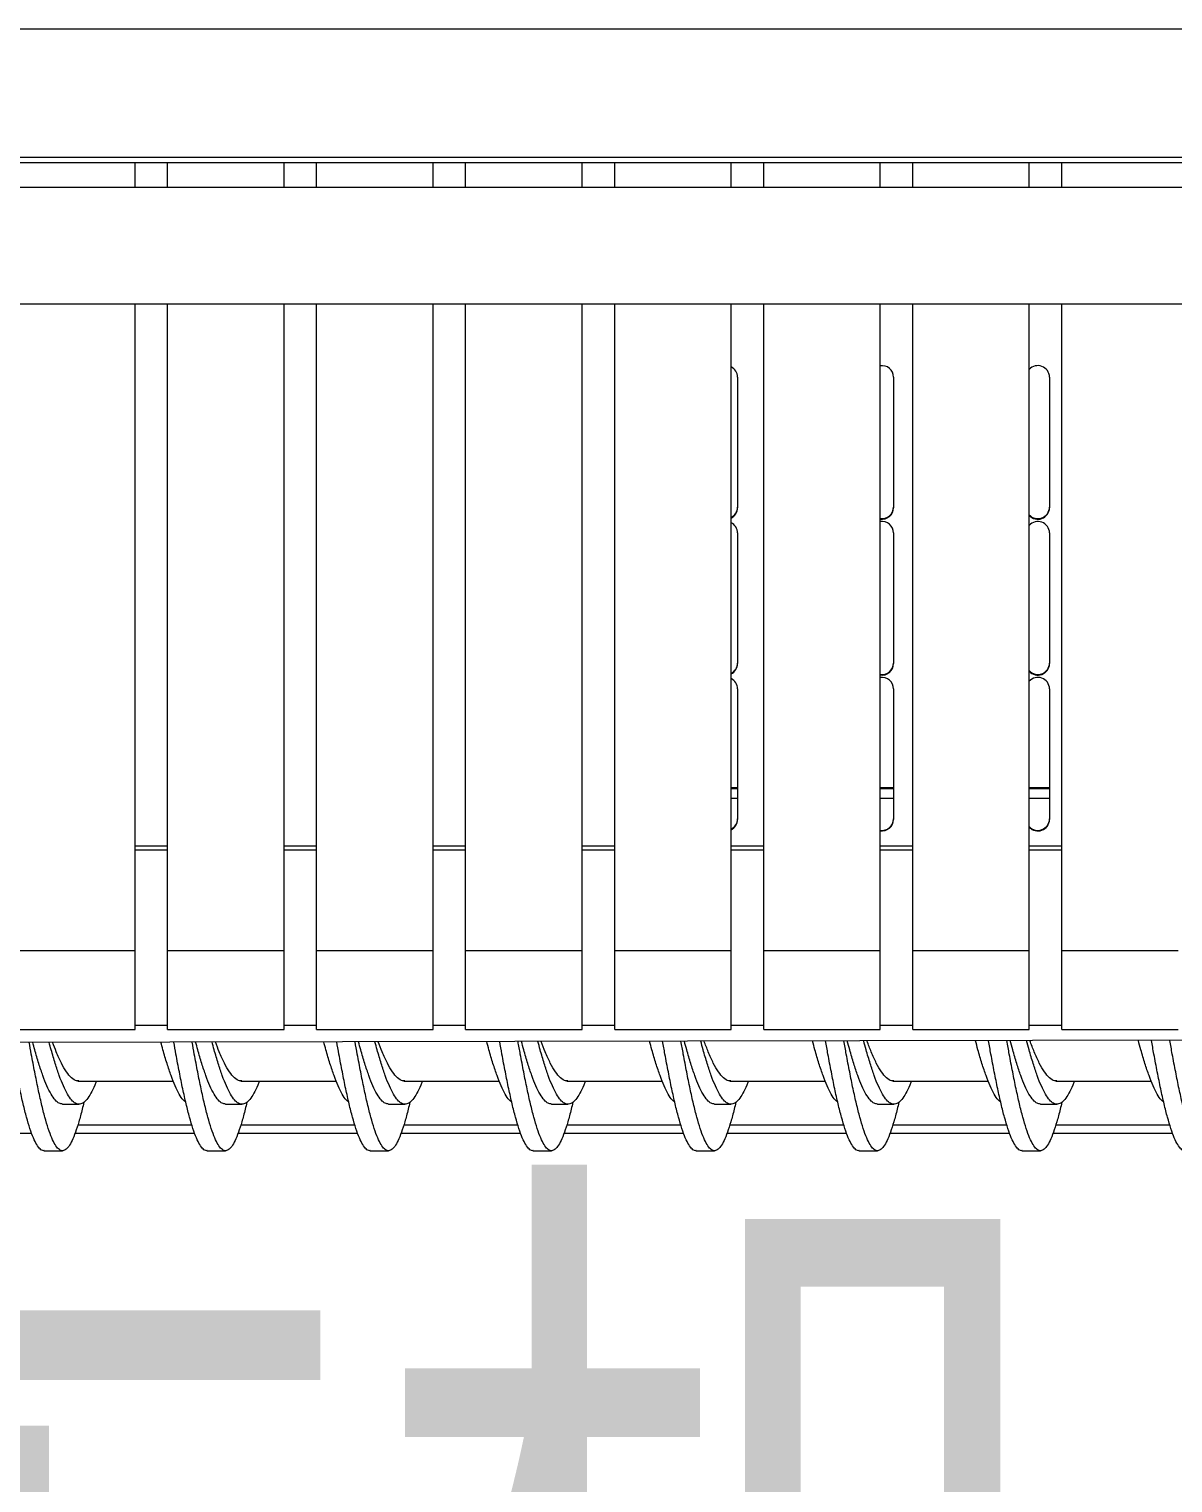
# Model space of a CAD drawing. Extents: x -2187 to 96136, y -11110 to 52208.
# Drawn here: x 42362 to 42853, y 24559 to 25184 of the extents above; entities that cross this region are included whole.
import ezdxf

# ---------------------------------------------------------------- set-up
doc = ezdxf.new("R2010")
doc.units = 0
doc.header["$LTSCALE"] = 1000
doc.header["$MEASUREMENT"] = 0
doc.styles.get("Standard").update_dxf_attribs({"font": 'gbenor.shx', "bigfont": 'gbcbig.shx'})
doc.styles.add('图纸中文说明', font='simplex.shx', dxfattribs={"width": 0.8, "bigfont": 'hztxt.shx'})
doc.dimstyles.new('ISO-25', dxfattribs={"dimscale": 70, "dimtxt": 2.5, "dimasz": 2.5, "dimexe": 1.25, "dimexo": 0.625, "dimtad": 1, "dimtxsty": 'Standard', "dimcen": 2.5, "dimadec": 0, "dimazin": 0, "dimtfac": 1, "dimtmove": 0, "dimatfit": 3, "dimfxl": 0, "dimarcsym": 0})

# ---------------------------------------------------------------- blocks, each defined once
blk = doc.blocks.new('*D135')
at = {"color": 0, "lineweight": -2}
for p, q in [((39456.18, 24729.07), (39456.18, 24007.23)), ((43956.18, 24729.07), (43956.18, 24007.23)), ((43781.18, 24094.73), (39631.18, 24094.73))]:
    blk.add_line(p, q, dxfattribs=at)
at = {"color": 0}
for points in [[(39631.18, 24123.9), (39631.18, 24065.56), (39456.18, 24094.73)], [(43781.18, 24123.9), (43781.18, 24065.56), (43956.18, 24094.73)]]:
    blk.add_solid(points, dxfattribs=at)
at = {"layer": 'Defpoints', "color": 0}
for p in [(39456.18, 24772.82), (43956.18, 24772.82), (39456.18, 24094.73)]:
    blk.add_point(p, dxfattribs=at)
at = {"color": 0, "insert": (41721.76, 24225.98), "char_height": 175, "attachment_point": 5}
blk.add_mtext('4500', dxfattribs=at)

msp = doc.modelspace()

# ---------------------------------------------------------------- linework, layer by layer
at = {"color": 7, "linetype": 'Continuous', "lineweight": 15}
for p, q in [((43423.543, 25184.04), (39982.25, 25184.04)), ((39982.25, 25129.04), (43423.543, 25129.04)), ((43423.396, 25126.54), (39982.396, 25126.54)), ((42407.189, 25115.994), (42407.189, 25126.54)), ((42421.189, 25115.994), (42421.189, 25126.54)), ((42471.189, 25115.994), (42471.189, 25126.54)), ((42485.189, 25115.994), (42485.189, 25126.54)), ((42535.189, 25115.994), (42535.189, 25126.54)), ((42549.189, 25115.994), (42549.189, 25126.54)), ((42599.189, 25115.994), (42599.189, 25126.54)), ((42613.189, 25115.994), (42613.189, 25126.54)), ((42663.189, 25115.994), (42663.189, 25126.54)), ((42677.189, 25115.994), (42677.189, 25126.54)), ((42727.189, 25115.994), (42727.189, 25126.54)), ((42741.189, 25115.994), (42741.189, 25126.54)), ((42791.189, 25115.994), (42791.189, 25126.54)), ((42805.189, 25115.994), (42805.189, 25126.54)), ((43146.896, 25115.994), (40258.896, 25115.994)), ((40062.496, 25065.994), (43349.496, 25065.994)), ((42407.189, 24788.058), (42407.189, 25065.994)), ((42421.189, 24788.058), (42421.189, 25065.994)), ((42471.189, 24788.058), (42471.189, 25065.994)), ((42485.189, 24788.058), (42485.189, 25065.994)), ((42535.189, 24788.058), (42535.189, 25065.994)), ((42549.189, 24788.058), (42549.189, 25065.994)), ((42599.189, 24788.058), (42599.189, 25065.994)), ((42613.189, 24788.058), (42613.189, 25065.994)), ((42663.189, 24788.058), (42663.189, 25065.994)), ((42677.189, 24788.058), (42677.189, 25065.994)), ((42727.189, 24788.058), (42727.189, 25065.994)), ((42741.189, 24788.058), (42741.189, 25065.994)), ((42791.189, 24788.058), (42791.189, 25065.994)), ((42805.189, 24788.058), (42805.189, 25065.994)), ((42665.934, 25034.503), (42665.934, 24978.369)), ((42732.934, 25034.503), (42732.934, 24978.369)), ((42799.934, 25034.503), (42799.934, 24978.369)), ((42665.934, 24967.536), (42665.934, 24911.402)), ((42732.934, 24967.536), (42732.934, 24911.402)), ((42799.934, 24967.536), (42799.934, 24911.402)), ((42665.934, 24900.569), (42665.934, 24844.435)), ((42732.934, 24900.569), (42732.934, 24844.435)), ((42799.934, 24900.569), (42799.934, 24844.435)), ((42665.934, 24857.54), (42663.189, 24857.54)), ((42732.934, 24857.54), (42727.189, 24857.54)), ((42799.934, 24857.54), (42791.189, 24857.54)), ((42407.189, 24831.441), (42421.189, 24831.441)), ((42471.189, 24831.441), (42485.189, 24831.441)), ((42535.189, 24831.441), (42549.189, 24831.441)), ((42599.189, 24831.441), (42613.189, 24831.441)), ((42663.189, 24831.441), (42677.189, 24831.441)), ((42727.189, 24831.441), (42741.189, 24831.441)), ((42791.189, 24831.441), (42805.189, 24831.441)), ((42407.189, 24788.058), (42357.189, 24788.058)), ((42407.189, 24754.177), (42407.189, 24788.058)), ((42471.189, 24788.058), (42421.189, 24788.058)), ((42421.189, 24754.177), (42421.189, 24788.058)), ((42471.189, 24754.177), (42471.189, 24788.058)), ((42535.189, 24788.058), (42485.189, 24788.058)), ((42485.189, 24754.177), (42485.189, 24788.058)), ((42535.189, 24754.177), (42535.189, 24788.058)), ((42599.189, 24788.058), (42549.189, 24788.058)), ((42549.189, 24754.177), (42549.189, 24788.058)), ((42599.189, 24754.177), (42599.189, 24788.058)), ((42663.189, 24788.058), (42613.189, 24788.058)), ((42613.189, 24754.177), (42613.189, 24788.058)), ((42663.189, 24754.177), (42663.189, 24788.058)), ((42727.189, 24788.058), (42677.189, 24788.058)), ((42677.189, 24754.177), (42677.189, 24788.058)), ((42727.189, 24754.177), (42727.189, 24788.058)), ((42791.189, 24788.058), (42741.189, 24788.058)), ((42741.189, 24754.177), (42741.189, 24788.058)), ((42791.189, 24754.177), (42791.189, 24788.058)), ((42855.189, 24788.058), (42805.189, 24788.058)), ((42805.189, 24754.177), (42805.189, 24788.058)), ((42407.189, 24756.04), (42421.189, 24756.04)), ((42471.189, 24756.04), (42485.189, 24756.04)), ((42535.189, 24756.04), (42549.189, 24756.04)), ((42599.189, 24756.04), (42613.189, 24756.04)), ((42663.189, 24756.04), (42677.189, 24756.04)), ((42727.189, 24756.04), (42741.189, 24756.04)), ((42791.189, 24756.04), (42805.189, 24756.04)), ((43365.136, 24750.417), (41793.013, 24747.743)), ((42357.189, 24754.177), (42407.189, 24754.177)), ((42421.189, 24754.177), (42471.189, 24754.177)), ((42485.189, 24754.177), (42535.189, 24754.177)), ((42549.189, 24754.177), (42599.189, 24754.177)), ((42613.189, 24754.177), (42663.189, 24754.177)), ((42677.189, 24754.177), (42727.189, 24754.177)), ((42741.189, 24754.177), (42791.189, 24754.177)), ((42805.189, 24754.177), (42855.189, 24754.177)), ((42382.619, 24732.04), (42423.611, 24732.04)), ((42452.619, 24732.04), (42493.611, 24732.04)), ((42522.619, 24732.04), (42563.611, 24732.04)), ((42592.619, 24732.04), (42633.611, 24732.04)), ((42662.619, 24732.04), (42703.611, 24732.04)), ((42732.619, 24732.04), (42773.611, 24732.04)), ((42802.619, 24732.04), (42843.611, 24732.04)), ((42376.062, 24722.116), (42383.119, 24722.116)), ((42446.062, 24722.116), (42453.119, 24722.116)), ((42516.062, 24722.116), (42523.119, 24722.116)), ((42586.062, 24722.116), (42593.119, 24722.116)), ((42656.062, 24722.116), (42663.119, 24722.116)), ((42726.062, 24722.116), (42733.119, 24722.116)), ((42796.062, 24722.116), (42803.119, 24722.116)), ((42362.839, 24709.543), (42311.418, 24709.543)), ((42432.839, 24709.543), (42381.418, 24709.543)), ((42502.839, 24709.543), (42451.418, 24709.543)), ((42572.839, 24709.543), (42521.418, 24709.543)), ((42642.839, 24709.543), (42591.418, 24709.543)), ((42712.839, 24709.543), (42661.418, 24709.543)), ((42782.839, 24709.543), (42731.418, 24709.543)), ((42852.839, 24709.543), (42801.418, 24709.543)), ((42368.176, 24702.116), (42376.062, 24702.116)), ((42438.176, 24702.116), (42446.062, 24702.116)), ((42508.176, 24702.116), (42516.062, 24702.116)), ((42578.176, 24702.116), (42586.062, 24702.116)), ((42648.176, 24702.116), (42656.062, 24702.116)), ((42718.176, 24702.116), (42726.062, 24702.116)), ((42788.176, 24702.116), (42796.062, 24702.116))]:
    msp.add_line(p, q, dxfattribs=at)
at = {"color": 8, "linetype": 'Continuous', "lineweight": 15}
for p, q in [((42665.934, 24858.04), (42663.189, 24858.04)), ((42732.934, 24858.04), (42727.189, 24858.04)), ((42799.934, 24858.04), (42791.189, 24858.04)), ((42665.934, 24853.432), (42663.189, 24853.432)), ((42732.934, 24853.432), (42727.189, 24853.432)), ((42799.934, 24853.432), (42791.189, 24853.432)), ((42421.189, 24833.011), (42407.189, 24833.011)), ((42485.189, 24833.011), (42471.189, 24833.011)), ((42549.189, 24833.011), (42535.189, 24833.011)), ((42613.189, 24833.011), (42599.189, 24833.011)), ((42677.189, 24833.011), (42663.189, 24833.011)), ((42741.189, 24833.011), (42727.189, 24833.011)), ((42805.189, 24833.011), (42791.189, 24833.011)), ((42431.645, 24713.043), (42382.586, 24713.043)), ((42501.645, 24713.043), (42452.586, 24713.043)), ((42571.645, 24713.043), (42522.586, 24713.043)), ((42641.645, 24713.043), (42592.586, 24713.043)), ((42711.645, 24713.043), (42662.586, 24713.043)), ((42781.645, 24713.043), (42732.586, 24713.043)), ((42851.645, 24713.043), (42802.586, 24713.043))]:
    msp.add_line(p, q, dxfattribs=at)
at = {"color": 7, "linetype": 'Continuous', "lineweight": 15}
for centre, radius, start, end in [((42661.016, 25034.486), 4.918, 0.200996, 63.780415), ((42727.96, 25034.458), 4.975, 0.522966, 98.915666), ((42794.927, 25034.432), 5.008, 0.811241, 138.27535), ((42661.016, 24978.647), 4.918, 296.219585, 359.799004), ((42661.016, 24978.386), 4.918, 296.219585, 359.799004), ((42727.96, 24978.675), 4.975, 261.084334, 359.477034), ((42727.948, 24978.429), 4.987, 261.245699, 359.315669), ((42794.927, 24978.7), 5.008, 221.72465, 359.188759), ((42794.925, 24978.444), 5.01, 221.771263, 359.142146), ((42661.016, 24967.519), 4.918, 0.200996, 63.780415), ((42727.96, 24967.491), 4.975, 0.522966, 98.915666), ((42794.927, 24967.465), 5.008, 0.811241, 138.27535), ((42661.016, 24911.68), 4.918, 296.219585, 359.799004), ((42661.016, 24911.419), 4.918, 296.219585, 359.799004), ((42727.96, 24911.708), 4.975, 261.084334, 359.477034), ((42727.948, 24911.462), 4.987, 261.245699, 359.315669), ((42794.927, 24911.733), 5.008, 221.72465, 359.188759), ((42794.925, 24911.477), 5.01, 221.771263, 359.142146), ((42661.016, 24900.552), 4.918, 0.200996, 63.780415), ((42727.96, 24900.524), 4.975, 0.522966, 98.915666), ((42794.927, 24900.498), 5.008, 0.811241, 138.27535), ((42661.016, 24844.713), 4.918, 296.219585, 359.799004), ((42661.016, 24844.452), 4.918, 296.219585, 359.799004), ((42727.96, 24844.741), 4.975, 261.084334, 359.477034), ((42727.948, 24844.495), 4.987, 261.245699, 359.315669), ((42794.927, 24844.766), 5.008, 221.72465, 359.188759), ((42794.925, 24844.51), 5.01, 221.771263, 359.142146)]:
    msp.add_arc(centre, radius, start, end, dxfattribs=at)
for points, knots in [([(42368.178, 24702.2), (42368.087, 24702.174), (42367.51, 24702.004), (42366.444, 24702.774), (42364.988, 24704.56), (42363.531, 24707.513), (42362.069, 24711.458), (42360.614, 24716.363), (42359.154, 24722.132), (42357.695, 24728.666), (42356.239, 24735.872), (42354.962, 24742.59), (42354.174, 24747.005), (42353.872, 24748.697)], [0, 0, 0, 0, 0.01907504, 0.12107663, 0.22299703, 0.32491744, 0.42691903, 0.52881726, 0.63078195, 0.73274665, 0.83464488, 0.93664647, 1, 1, 1, 1]), ([(42385.213, 24722.917), (42384.989, 24721.939), (42384.278, 24718.842), (42383.083, 24714.464), (42381.621, 24709.873), (42380.166, 24706.301), (42378.706, 24703.758), (42377.247, 24702.3), (42375.792, 24701.949), (42374.33, 24702.712), (42372.873, 24704.576), (42371.416, 24707.509), (42369.955, 24711.46), (42368.499, 24716.362), (42367.04, 24722.132), (42365.58, 24728.666), (42364.125, 24735.872), (42362.847, 24742.594), (42362.058, 24747.014), (42361.756, 24748.71)], [0, 0, 0, 0, 0.0287241, 0.0908766, 0.1530786, 0.2152176, 0.277397, 0.3395765, 0.4017155, 0.4639175, 0.52607, 0.5882224, 0.6504244, 0.7125634, 0.7747429, 0.8369224, 0.8990613, 0.9612633, 1, 1, 1, 1]), ([(42376.066, 24722.196), (42375.584, 24722.235), (42374.52, 24722.322), (42372.873, 24723.784), (42371.124, 24726.282), (42369.373, 24729.818), (42367.622, 24734.256), (42365.873, 24739.526), (42364.419, 24744.398), (42363.547, 24747.639), (42363.258, 24748.713)], [0, 0, 0, 0, 0.1126827, 0.2492722, 0.3858617, 0.5225208, 0.6591799, 0.7957694, 0.9323588, 1, 1, 1, 1]), ([(42390.648, 24732.04), (42390.576, 24731.842), (42389.919, 24730.054), (42388.679, 24727.49), (42386.93, 24724.533), (42385.182, 24722.706), (42383.43, 24721.947), (42381.679, 24722.306), (42379.93, 24723.764), (42378.182, 24726.288), (42376.43, 24729.817), (42374.679, 24734.256), (42372.93, 24739.526), (42371.475, 24744.402), (42370.602, 24747.647), (42370.311, 24748.725)], [0, 0, 0, 0, 0.01071653, 0.0967878, 0.18281523, 0.26884267, 0.35491394, 0.44098521, 0.52701265, 0.61304008, 0.69911135, 0.78518262, 0.87121006, 0.95723749, 1, 1, 1, 1]), ([(42383.117, 24732.207), (42382.784, 24732.171), (42381.722, 24732.053), (42379.93, 24733.295), (42377.743, 24735.818), (42375.556, 24739.641), (42373.568, 24743.969), (42372.31, 24747.318), (42371.78, 24748.727)], [0, 0, 0, 0, 0.0881624, 0.2810879, 0.4740134, 0.6669401, 0.8598695, 1, 1, 1, 1]), ([(42428.971, 24723.077), (42428.624, 24723.331), (42427.694, 24724.012), (42426.182, 24726.318), (42424.43, 24729.809), (42422.679, 24734.258), (42420.93, 24739.525), (42419.468, 24744.427), (42418.587, 24747.701), (42418.289, 24748.807)], [0, 0, 0, 0, 0.097476, 0.2612502, 0.4251078, 0.5889654, 0.7527396, 0.9165137, 1, 1, 1, 1]), ([(42438.178, 24702.2), (42438.087, 24702.174), (42437.51, 24702.004), (42436.444, 24702.774), (42434.988, 24704.56), (42433.531, 24707.513), (42432.069, 24711.458), (42430.614, 24716.363), (42429.154, 24722.132), (42427.695, 24728.667), (42426.239, 24735.872), (42424.955, 24742.628), (42424.16, 24747.084), (42423.851, 24748.816)], [0, 0, 0, 0, 0.0190465, 0.1208957, 0.2226637, 0.3244318, 0.426281, 0.5280269, 0.6298392, 0.7316515, 0.8333974, 0.9352466, 1, 1, 1, 1]), ([(42455.213, 24722.917), (42454.989, 24721.939), (42454.278, 24718.842), (42453.083, 24714.464), (42451.621, 24709.873), (42450.166, 24706.301), (42448.706, 24703.758), (42447.247, 24702.3), (42445.792, 24701.949), (42444.33, 24702.712), (42442.873, 24704.576), (42441.416, 24707.509), (42439.955, 24711.46), (42438.499, 24716.362), (42437.04, 24722.132), (42435.58, 24728.666), (42434.125, 24735.872), (42432.84, 24742.632), (42432.044, 24747.093), (42431.734, 24748.829)], [0, 0, 0, 0, 0.0286979, 0.0907937, 0.152939, 0.2150213, 0.2771441, 0.3392669, 0.4013492, 0.4634944, 0.5255902, 0.587686, 0.6498313, 0.7119136, 0.7740364, 0.8361591, 0.8982414, 0.9603867, 1, 1, 1, 1]), ([(42446.066, 24722.196), (42445.584, 24722.235), (42444.52, 24722.322), (42442.873, 24723.784), (42441.124, 24726.282), (42439.373, 24729.818), (42437.622, 24734.256), (42435.873, 24739.526), (42434.408, 24744.435), (42433.525, 24747.718), (42433.225, 24748.832)], [0, 0, 0, 0, 0.1123987, 0.2486439, 0.3848892, 0.5212039, 0.6575185, 0.7937638, 0.930009, 1, 1, 1, 1]), ([(42460.648, 24732.04), (42460.576, 24731.842), (42459.919, 24730.054), (42458.679, 24727.49), (42456.93, 24724.533), (42455.182, 24722.706), (42453.43, 24721.947), (42451.679, 24722.306), (42449.93, 24723.764), (42448.182, 24726.288), (42446.43, 24729.817), (42444.679, 24734.256), (42442.93, 24739.525), (42441.464, 24744.439), (42440.58, 24747.726), (42440.279, 24748.844)], [0, 0, 0, 0, 0.0106995, 0.096634, 0.1825248, 0.2684155, 0.35435, 0.4402846, 0.5261753, 0.6120661, 0.6980006, 0.7839351, 0.8698258, 0.9557166, 1, 1, 1, 1]), ([(42453.117, 24732.207), (42452.784, 24732.171), (42451.722, 24732.053), (42449.93, 24733.295), (42447.743, 24735.818), (42445.556, 24739.641), (42443.553, 24744.005), (42442.279, 24747.396), (42441.734, 24748.846)], [0, 0, 0, 0, 0.0878071, 0.279955, 0.4721029, 0.6642521, 0.8564039, 1, 1, 1, 1]), ([(42498.971, 24723.077), (42498.624, 24723.331), (42497.694, 24724.012), (42496.182, 24726.318), (42494.43, 24729.809), (42492.679, 24734.258), (42490.93, 24739.525), (42489.457, 24744.465), (42488.565, 24747.78), (42488.257, 24748.926)], [0, 0, 0, 0, 0.09718159, 0.26046108, 0.42382379, 0.58718649, 0.75046598, 0.91374547, 1, 1, 1, 1]), ([(42508.178, 24702.2), (42508.087, 24702.174), (42507.51, 24702.004), (42506.444, 24702.774), (42504.988, 24704.56), (42503.531, 24707.513), (42502.069, 24711.458), (42500.614, 24716.363), (42499.154, 24722.132), (42497.695, 24728.667), (42496.239, 24735.872), (42494.948, 24742.666), (42494.146, 24747.163), (42493.829, 24748.935)], [0, 0, 0, 0, 0.0190181, 0.1207153, 0.2223315, 0.3239477, 0.4256448, 0.5272389, 0.6288993, 0.7305596, 0.8321537, 0.9338509, 1, 1, 1, 1]), ([(42525.213, 24722.917), (42524.989, 24721.939), (42524.278, 24718.842), (42523.083, 24714.464), (42521.621, 24709.873), (42520.166, 24706.301), (42518.706, 24703.758), (42517.247, 24702.3), (42515.792, 24701.949), (42514.33, 24702.712), (42512.873, 24704.576), (42511.416, 24707.509), (42509.955, 24711.46), (42508.499, 24716.362), (42507.04, 24722.132), (42505.58, 24728.667), (42504.125, 24735.872), (42502.832, 24742.671), (42502.03, 24747.172), (42501.713, 24748.948)], [0, 0, 0, 0, 0.0286718, 0.090711, 0.1527997, 0.2148254, 0.2768916, 0.3389577, 0.4009835, 0.4630721, 0.5251113, 0.5871506, 0.6492392, 0.7112649, 0.7733311, 0.8353973, 0.897423, 0.9595117, 1, 1, 1, 1]), ([(42516.066, 24722.196), (42515.584, 24722.235), (42514.52, 24722.322), (42512.873, 24723.784), (42511.124, 24726.282), (42509.373, 24729.818), (42507.622, 24734.256), (42505.873, 24739.525), (42504.397, 24744.473), (42503.503, 24747.797), (42503.193, 24748.951)], [0, 0, 0, 0, 0.1121161, 0.2480189, 0.3839216, 0.5198935, 0.6558655, 0.7917682, 0.927671, 1, 1, 1, 1]), ([(42530.648, 24732.04), (42530.576, 24731.842), (42529.919, 24730.054), (42528.679, 24727.49), (42526.93, 24724.533), (42525.182, 24722.706), (42523.43, 24721.947), (42521.679, 24722.306), (42519.93, 24723.764), (42518.182, 24726.288), (42516.43, 24729.817), (42514.679, 24734.256), (42512.93, 24739.525), (42511.454, 24744.477), (42510.558, 24747.804), (42510.247, 24748.963)], [0, 0, 0, 0, 0.0106825, 0.0964807, 0.1822352, 0.2679897, 0.3537879, 0.4395861, 0.5253406, 0.6110951, 0.6968933, 0.7826915, 0.868446, 0.9542005, 1, 1, 1, 1]), ([(42523.117, 24732.207), (42522.784, 24732.171), (42521.722, 24732.053), (42519.93, 24733.295), (42517.743, 24735.818), (42515.556, 24739.64), (42513.538, 24744.04), (42512.249, 24747.474), (42511.688, 24748.965)], [0, 0, 0, 0, 0.0874546, 0.2788312, 0.4702078, 0.6615857, 0.8529662, 1, 1, 1, 1]), ([(42568.971, 24723.077), (42568.624, 24723.331), (42567.694, 24724.012), (42566.182, 24726.318), (42564.43, 24729.808), (42562.679, 24734.259), (42560.93, 24739.524), (42559.446, 24744.503), (42558.544, 24747.858), (42558.225, 24749.045)], [0, 0, 0, 0, 0.0968889, 0.2596768, 0.4225475, 0.5854183, 0.7482061, 0.9109939, 1, 1, 1, 1]), ([(42578.178, 24702.2), (42578.087, 24702.174), (42577.51, 24702.004), (42576.444, 24702.774), (42574.988, 24704.56), (42573.531, 24707.513), (42572.069, 24711.458), (42570.614, 24716.363), (42569.154, 24722.132), (42567.695, 24728.667), (42566.239, 24735.872), (42564.94, 24742.705), (42564.131, 24747.242), (42563.808, 24749.054)], [0, 0, 0, 0, 0.0189898, 0.1205354, 0.2220002, 0.3234649, 0.4250105, 0.5264533, 0.6279621, 0.729471, 0.8309137, 0.9324593, 1, 1, 1, 1]), ([(42595.213, 24722.917), (42594.989, 24721.939), (42594.278, 24718.842), (42593.083, 24714.464), (42591.621, 24709.873), (42590.166, 24706.301), (42588.706, 24703.758), (42587.247, 24702.3), (42585.792, 24701.949), (42584.33, 24702.712), (42582.873, 24704.576), (42581.416, 24707.509), (42579.955, 24711.46), (42578.499, 24716.362), (42577.04, 24722.132), (42575.58, 24728.667), (42574.125, 24735.872), (42572.825, 24742.709), (42572.015, 24747.251), (42571.691, 24749.067)], [0, 0, 0, 0, 0.0286457, 0.0906284, 0.1526606, 0.2146298, 0.2766395, 0.3386492, 0.4006185, 0.4626506, 0.5246333, 0.5866161, 0.6486482, 0.7106175, 0.7726272, 0.8346369, 0.8966061, 0.9586382, 1, 1, 1, 1]), ([(42586.066, 24722.196), (42585.584, 24722.235), (42584.52, 24722.322), (42582.873, 24723.784), (42581.124, 24726.282), (42579.373, 24729.818), (42577.622, 24734.256), (42575.873, 24739.525), (42574.387, 24744.511), (42573.482, 24747.875), (42573.16, 24749.07)], [0, 0, 0, 0, 0.111835, 0.2473969, 0.3829588, 0.5185898, 0.6542208, 0.7897827, 0.9253446, 1, 1, 1, 1]), ([(42600.648, 24732.04), (42600.576, 24731.842), (42599.919, 24730.054), (42598.679, 24727.49), (42596.93, 24724.533), (42595.182, 24722.706), (42593.43, 24721.947), (42591.679, 24722.306), (42589.93, 24723.764), (42588.182, 24726.288), (42586.43, 24729.816), (42584.679, 24734.256), (42582.93, 24739.524), (42581.443, 24744.514), (42580.537, 24747.883), (42580.214, 24749.082)], [0, 0, 0, 0, 0.0106656, 0.0963279, 0.1819466, 0.2675653, 0.3532276, 0.4388899, 0.5245086, 0.6101272, 0.6957896, 0.7814519, 0.8670705, 0.9526892, 1, 1, 1, 1]), ([(42593.117, 24732.207), (42592.784, 24732.171), (42591.722, 24732.053), (42589.93, 24733.295), (42587.743, 24735.818), (42585.556, 24739.639), (42583.523, 24744.076), (42582.218, 24747.551), (42581.643, 24749.084)], [0, 0, 0, 0, 0.0871049, 0.2777164, 0.4683278, 0.6589406, 0.8495559, 1, 1, 1, 1]), ([(42638.971, 24723.077), (42638.624, 24723.331), (42637.694, 24724.012), (42636.182, 24726.318), (42634.43, 24729.808), (42632.679, 24734.259), (42630.93, 24739.524), (42629.435, 24744.54), (42628.522, 24747.937), (42628.192, 24749.164)], [0, 0, 0, 0, 0.09659806, 0.25889713, 0.4212789, 0.58366068, 0.74595975, 0.90825882, 1, 1, 1, 1]), ([(42648.178, 24702.2), (42648.087, 24702.174), (42647.51, 24702.004), (42646.444, 24702.774), (42644.988, 24704.56), (42643.531, 24707.513), (42642.069, 24711.458), (42640.614, 24716.363), (42639.154, 24722.132), (42637.695, 24728.667), (42636.239, 24735.871), (42634.933, 24742.743), (42634.117, 24747.321), (42633.787, 24749.173)], [0, 0, 0, 0, 0.0189615, 0.120356, 0.2216698, 0.3229837, 0.4243782, 0.5256699, 0.6270278, 0.7283856, 0.8296774, 0.9310719, 1, 1, 1, 1]), ([(42665.213, 24722.917), (42664.989, 24721.939), (42664.278, 24718.842), (42663.083, 24714.464), (42661.621, 24709.873), (42660.166, 24706.301), (42658.706, 24703.758), (42657.247, 24702.3), (42655.792, 24701.949), (42654.33, 24702.712), (42652.873, 24704.576), (42651.416, 24707.509), (42649.955, 24711.46), (42648.499, 24716.362), (42647.04, 24722.132), (42645.58, 24728.667), (42644.125, 24735.871), (42642.818, 24742.748), (42642.001, 24747.33), (42641.67, 24749.187)], [0, 0, 0, 0, 0.0286196, 0.090546, 0.1525217, 0.2144346, 0.2763879, 0.3383412, 0.4002541, 0.4622298, 0.5241562, 0.5860826, 0.6480583, 0.7099712, 0.7719245, 0.8338778, 0.8957907, 0.9577664, 1, 1, 1, 1]), ([(42656.066, 24722.196), (42655.584, 24722.235), (42654.52, 24722.322), (42652.873, 24723.784), (42651.124, 24726.282), (42649.373, 24729.818), (42647.622, 24734.256), (42645.873, 24739.524), (42644.376, 24744.548), (42643.46, 24747.954), (42643.128, 24749.189)], [0, 0, 0, 0, 0.1115552, 0.2467781, 0.3820009, 0.5172926, 0.6525843, 0.7878071, 0.92303, 1, 1, 1, 1]), ([(42670.648, 24732.04), (42670.576, 24731.842), (42669.919, 24730.054), (42668.679, 24727.49), (42666.93, 24724.533), (42665.182, 24722.706), (42663.43, 24721.947), (42661.679, 24722.306), (42659.93, 24723.764), (42658.182, 24726.288), (42656.43, 24729.816), (42654.679, 24734.257), (42652.93, 24739.524), (42651.432, 24744.552), (42650.515, 24747.962), (42650.182, 24749.201)], [0, 0, 0, 0, 0.0106487, 0.0961756, 0.1816589, 0.2671422, 0.352669, 0.4381959, 0.5236792, 0.6091624, 0.6946893, 0.7802162, 0.8656994, 0.9511827, 1, 1, 1, 1]), ([(42663.117, 24732.207), (42662.784, 24732.171), (42661.722, 24732.053), (42659.93, 24733.295), (42657.743, 24735.818), (42655.556, 24739.638), (42653.507, 24744.112), (42652.187, 24747.629), (42651.597, 24749.203)], [0, 0, 0, 0, 0.0867581, 0.2766104, 0.4664628, 0.6563165, 0.8461728, 1, 1, 1, 1]), ([(42708.971, 24723.077), (42708.624, 24723.331), (42707.694, 24724.012), (42706.182, 24726.318), (42704.43, 24729.808), (42702.679, 24734.259), (42700.93, 24739.523), (42699.425, 24744.578), (42698.5, 24748.016), (42698.16, 24749.283)], [0, 0, 0, 0, 0.0963089, 0.2581222, 0.4200179, 0.5819136, 0.7437269, 0.9055401, 1, 1, 1, 1]), ([(42718.178, 24702.2), (42718.087, 24702.174), (42717.51, 24702.004), (42716.444, 24702.774), (42714.988, 24704.56), (42713.531, 24707.513), (42712.069, 24711.458), (42710.614, 24716.363), (42709.154, 24722.132), (42707.695, 24728.667), (42706.239, 24735.871), (42704.926, 24742.782), (42704.103, 24747.4), (42703.765, 24749.292)], [0, 0, 0, 0, 0.0189333, 0.1201772, 0.2213405, 0.3225038, 0.4237477, 0.524889, 0.6260962, 0.7273035, 0.8284448, 0.9296886, 1, 1, 1, 1]), ([(42735.213, 24722.917), (42734.989, 24721.939), (42734.278, 24718.842), (42733.083, 24714.464), (42731.621, 24709.873), (42730.166, 24706.301), (42728.706, 24703.758), (42727.247, 24702.3), (42725.792, 24701.949), (42724.33, 24702.712), (42722.873, 24704.576), (42721.416, 24707.509), (42719.955, 24711.46), (42718.499, 24716.362), (42717.04, 24722.132), (42715.58, 24728.667), (42714.125, 24735.871), (42712.811, 24742.786), (42711.987, 24747.408), (42711.649, 24749.306)], [0, 0, 0, 0, 0.0285936, 0.0904637, 0.1523831, 0.2142398, 0.2761368, 0.3380338, 0.3998904, 0.4618098, 0.5236799, 0.5855501, 0.6474695, 0.7093261, 0.7712231, 0.8331201, 0.8949768, 0.9568962, 1, 1, 1, 1]), ([(42726.066, 24722.196), (42725.584, 24722.235), (42724.52, 24722.322), (42722.873, 24723.784), (42721.124, 24726.282), (42719.373, 24729.818), (42717.622, 24734.256), (42715.873, 24739.524), (42714.365, 24744.586), (42713.439, 24748.032), (42713.096, 24749.308)], [0, 0, 0, 0, 0.1112769, 0.2461623, 0.3810477, 0.5160019, 0.650956, 0.7858414, 0.9207268, 1, 1, 1, 1]), ([(42740.648, 24732.04), (42740.576, 24731.842), (42739.919, 24730.054), (42738.679, 24727.49), (42736.93, 24724.533), (42735.182, 24722.706), (42733.43, 24721.947), (42731.679, 24722.306), (42729.93, 24723.764), (42728.182, 24726.288), (42726.43, 24729.816), (42724.679, 24734.257), (42722.93, 24739.524), (42721.421, 24744.59), (42720.494, 24748.04), (42720.15, 24749.32)], [0, 0, 0, 0, 0.01063193, 0.09602375, 0.18137208, 0.2667204, 0.35211222, 0.43750404, 0.52285237, 0.60820069, 0.69359251, 0.77898433, 0.86433266, 0.94968099, 1, 1, 1, 1]), ([(42733.117, 24732.207), (42732.784, 24732.171), (42731.722, 24732.053), (42729.93, 24733.294), (42727.743, 24735.819), (42725.556, 24739.638), (42723.492, 24744.147), (42722.157, 24747.707), (42721.551, 24749.322)], [0, 0, 0, 0, 0.0864139, 0.2755133, 0.4646126, 0.6537133, 0.8428165, 1, 1, 1, 1]), ([(42778.971, 24723.077), (42778.624, 24723.331), (42777.694, 24724.012), (42776.182, 24726.318), (42774.43, 24729.808), (42772.679, 24734.259), (42770.93, 24739.523), (42769.414, 24744.616), (42768.479, 24748.094), (42768.127, 24749.402)], [0, 0, 0, 0, 0.0960215, 0.2573518, 0.4187644, 0.580177, 0.7415073, 0.9028377, 1, 1, 1, 1]), ([(42788.178, 24702.2), (42788.087, 24702.174), (42787.51, 24702.004), (42786.444, 24702.774), (42784.988, 24704.56), (42783.531, 24707.513), (42782.069, 24711.458), (42780.614, 24716.363), (42779.154, 24722.132), (42777.695, 24728.667), (42776.239, 24735.871), (42774.919, 24742.82), (42774.088, 24747.478), (42773.744, 24749.411)], [0, 0, 0, 0, 0.0189053, 0.1199989, 0.2210122, 0.3220254, 0.4231191, 0.5241103, 0.6251674, 0.7262245, 0.8272158, 0.9283095, 1, 1, 1, 1]), ([(42805.213, 24722.917), (42804.989, 24721.939), (42804.278, 24718.842), (42803.083, 24714.464), (42801.621, 24709.873), (42800.166, 24706.301), (42798.706, 24703.758), (42797.247, 24702.3), (42795.792, 24701.949), (42794.33, 24702.712), (42792.873, 24704.576), (42791.416, 24707.509), (42789.955, 24711.46), (42788.499, 24716.362), (42787.04, 24722.132), (42785.58, 24728.667), (42784.125, 24735.871), (42782.804, 24742.824), (42781.973, 24747.487), (42781.627, 24749.425)], [0, 0, 0, 0, 0.0285677, 0.0903816, 0.1522448, 0.2140453, 0.2758861, 0.3377269, 0.3995274, 0.4613906, 0.5232045, 0.5850185, 0.6468817, 0.7086822, 0.770523, 0.8323638, 0.8941643, 0.9560275, 1, 1, 1, 1]), ([(42796.066, 24722.196), (42795.584, 24722.235), (42794.52, 24722.322), (42792.873, 24723.784), (42791.124, 24726.282), (42789.373, 24729.818), (42787.622, 24734.256), (42785.873, 24739.523), (42784.354, 24744.623), (42783.417, 24748.111), (42783.063, 24749.427)], [0, 0, 0, 0, 0.1109999, 0.2455496, 0.3800993, 0.5147176, 0.6493358, 0.7838855, 0.9184352, 1, 1, 1, 1]), ([(42810.648, 24732.04), (42810.576, 24731.842), (42809.919, 24730.054), (42808.679, 24727.49), (42806.93, 24724.533), (42805.182, 24722.706), (42803.43, 24721.947), (42801.679, 24722.306), (42799.93, 24723.764), (42798.182, 24726.288), (42796.43, 24729.816), (42794.679, 24734.257), (42792.93, 24739.523), (42791.41, 24744.627), (42790.472, 24748.119), (42790.117, 24749.439)], [0, 0, 0, 0, 0.0106152, 0.0958724, 0.1810862, 0.2663, 0.3515572, 0.4368144, 0.5220282, 0.607242, 0.6924992, 0.7777564, 0.8629702, 0.948184, 1, 1, 1, 1]), ([(42803.117, 24732.207), (42802.784, 24732.171), (42801.722, 24732.053), (42799.93, 24733.294), (42797.743, 24735.819), (42795.556, 24739.637), (42793.477, 24744.183), (42792.126, 24747.784), (42791.505, 24749.441)], [0, 0, 0, 0, 0.0860725, 0.2744248, 0.4627771, 0.6511306, 0.8394867, 1, 1, 1, 1]), ([(42848.971, 24723.077), (42848.624, 24723.331), (42847.694, 24724.012), (42846.182, 24726.318), (42844.43, 24729.808), (42842.679, 24734.259), (42840.93, 24739.522), (42839.403, 24744.653), (42838.457, 24748.173), (42838.095, 24749.521)], [0, 0, 0, 0, 0.0957358, 0.2565861, 0.4175184, 0.5784507, 0.739301, 0.9001513, 1, 1, 1, 1]), ([(42858.178, 24702.2), (42858.087, 24702.174), (42857.51, 24702.004), (42856.444, 24702.774), (42854.988, 24704.56), (42853.531, 24707.513), (42852.069, 24711.458), (42850.614, 24716.363), (42849.154, 24722.132), (42847.695, 24728.667), (42846.239, 24735.871), (42844.912, 24742.859), (42844.074, 24747.557), (42843.722, 24749.53)], [0, 0, 0, 0, 0.0188773, 0.1198212, 0.2206848, 0.3215484, 0.4224923, 0.5233339, 0.6242414, 0.7251488, 0.8259904, 0.9269344, 1, 1, 1, 1]), ([(42875.213, 24722.917), (42874.989, 24721.939), (42874.278, 24718.842), (42873.083, 24714.464), (42871.621, 24709.873), (42870.166, 24706.301), (42868.706, 24703.758), (42867.247, 24702.3), (42865.792, 24701.949), (42864.33, 24702.712), (42862.873, 24704.576), (42861.416, 24707.509), (42859.955, 24711.46), (42858.499, 24716.362), (42857.04, 24722.132), (42855.58, 24728.667), (42854.125, 24735.871), (42852.797, 24742.863), (42851.958, 24747.566), (42851.606, 24749.544)], [0, 0, 0, 0, 0.0285418, 0.0902996, 0.1521067, 0.2138512, 0.2756359, 0.3374206, 0.3991651, 0.4609721, 0.52273, 0.5844879, 0.646295, 0.7080394, 0.7698241, 0.8316089, 0.8933533, 0.9551604, 1, 1, 1, 1])]:
    msp.add_open_spline(points, degree=3, knots=knots, dxfattribs=at)

# ---------------------------------------------------------------- texts
at = {"color": 1, "insert": (42833.47, 24318.456), "char_height": 300, "width": 2428.892, "attachment_point": 9, "style": '图纸中文说明'}
msp.add_mtext('{\\fFangSong|b0|i0|c134|p49;高效展平送布机}', dxfattribs=at)

# ---------------------------------------------------------------- dimensions: what is measured, and where the dimension line sits
at = {"color": 1}
dim = msp.add_linear_dim(base=(39456.183, 24094.731), p1=(43956.183, 24772.823), p2=(39456.183, 24772.823), angle=180, dimstyle='ISO-25', dxfattribs=at)
dim.commit()
dim.dimension.update_dxf_attribs({"geometry": '*D135', "text_midpoint": (41721.758, 24094.731), "dimtype": 160})

doc.saveas('drawing.dxf')
